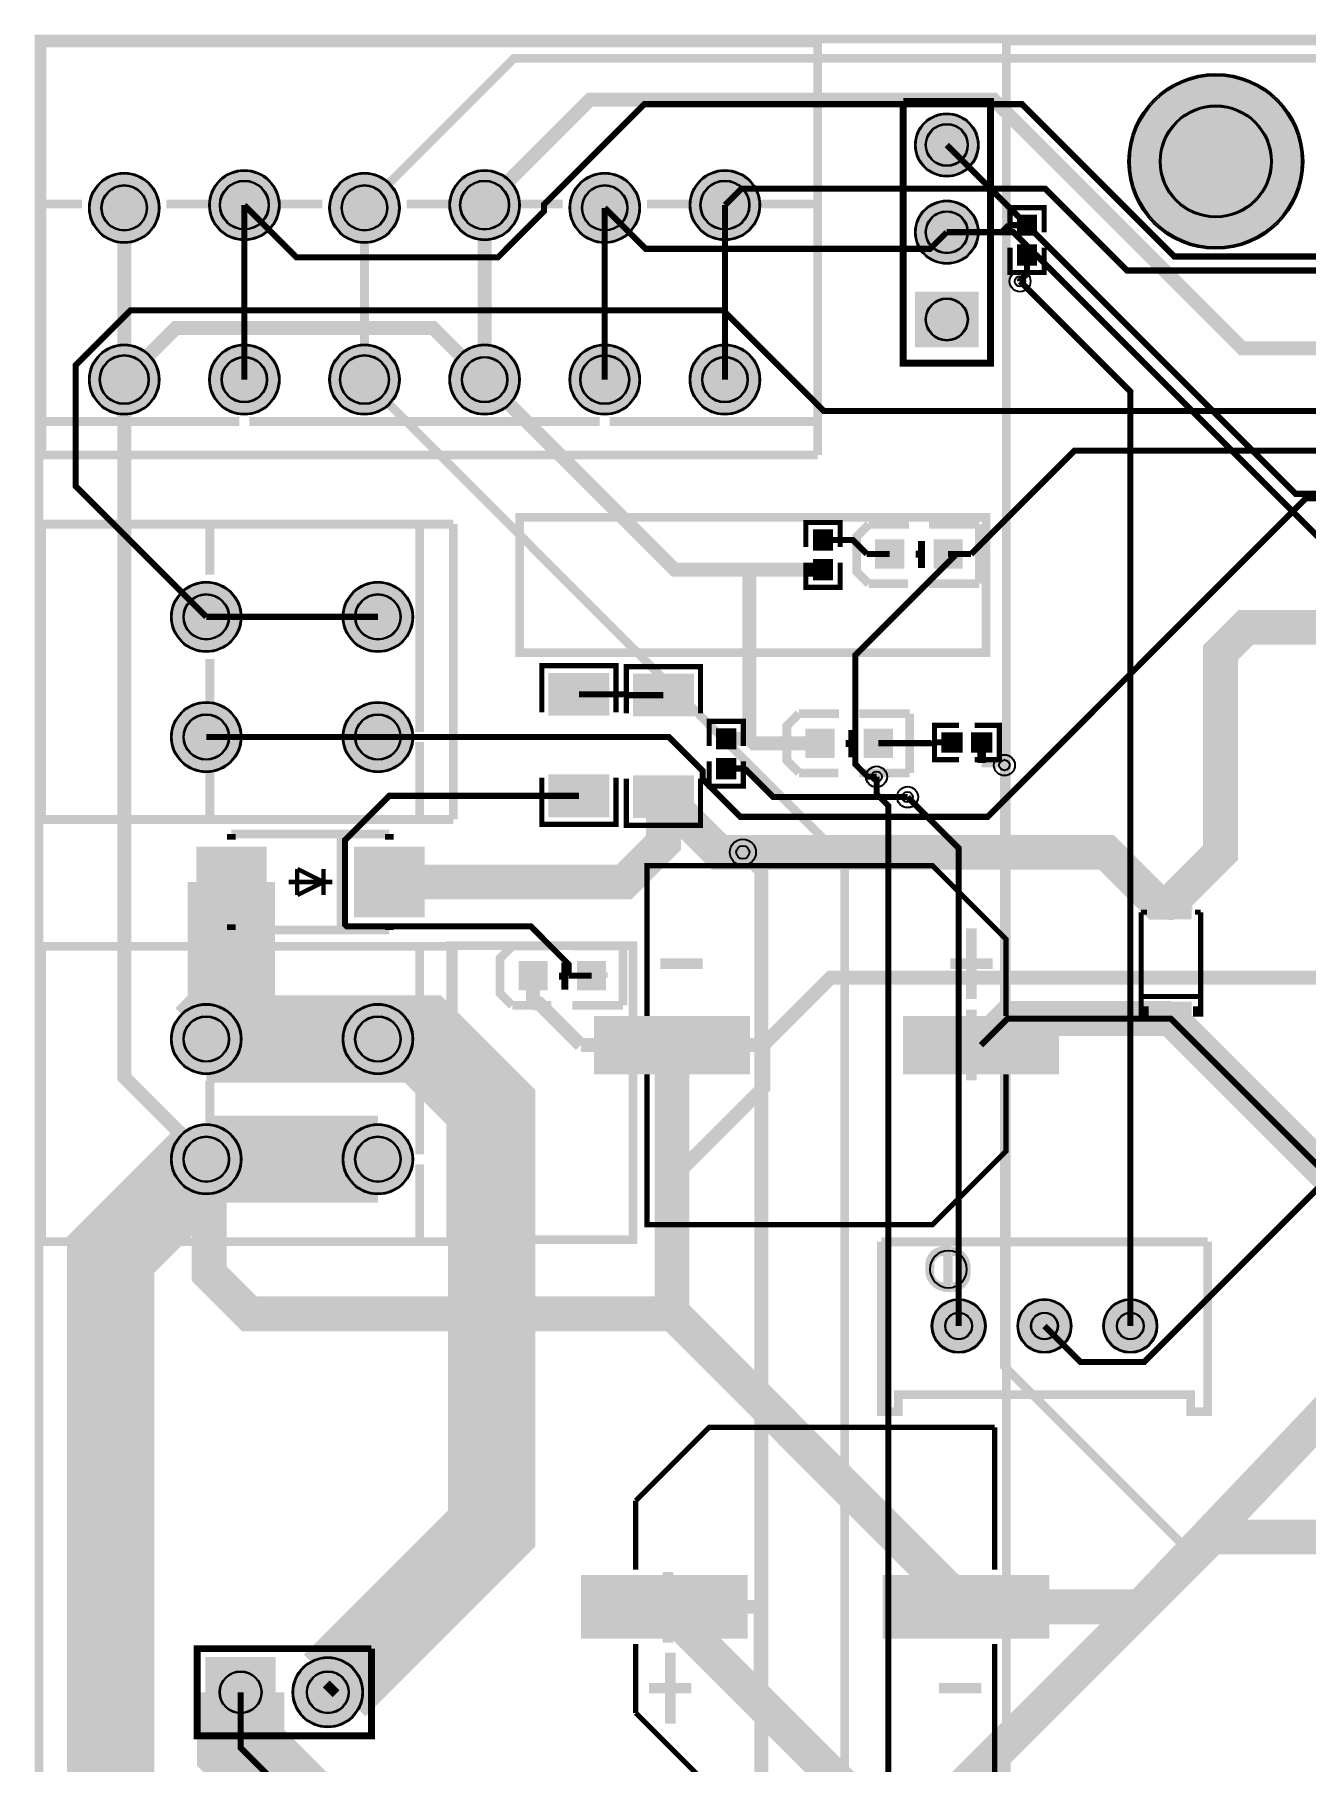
# Model space of a CAD drawing. Header units: millimetres. Extents: x 0 to 210, y -1 to 136.
# Drawn here: x -0.2 to 36.8, y 85.5 to 135.8 of the extents above; entities that cross this region are included whole.
import ezdxf

# ---------------------------------------------------------------- set-up
doc = ezdxf.new("R2010")
doc.units = ezdxf.units.MM
for name, color, linetype, true_color in [('BoardOutLine', 7, 'Continuous', 0xff00ff), ('BottomLayer', 7, 'Continuous', 0x0000ff), ('BottomSolderMaskLayer', 7, 'Continuous', 0xaa00ff), ('Document', 7, 'Continuous', 0xffffff), ('Hole', 7, 'Continuous', 0x222222), ('Multi-Layer', 7, 'Continuous', 0xc0c0c0), ('TopLayer', 7, 'Continuous', 0xff0000), ('TopPasteMaskLayer', 7, 'Continuous', 0x808080), ('TopSilkLayer', 7, 'Continuous', 0xffcc00), ('TopSolderMaskLayer', 7, 'Continuous', 0x800080)]:
    doc.layers.add(name, color=color, linetype=linetype, true_color=true_color)

msp = doc.modelspace()

# ---------------------------------------------------------------- hatches: boundary and pattern name
at = {"layer": 'BottomSolderMaskLayer'}
for points in [[(31.651, 132.058, 1), (36.753, 132.058, 1)], [(25.439, 132.536, 1), (27.29, 132.536, 1)], [(4.875, 130.784, 1), (6.926, 130.784, 1)], [(11.875, 130.784, 1), (13.926, 130.784, 1)], [(18.875, 130.784, 1), (20.926, 130.784, 1)], [(1.375, 130.704, 1), (3.426, 130.704, 1)], [(8.375, 130.704, 1), (10.426, 130.704, 1)], [(15.375, 130.704, 1), (17.426, 130.704, 1)], [(25.439, 129.996, 1), (27.29, 129.996, 1)], [(25.436, 126.647), (25.436, 128.266), (27.294, 128.266), (27.294, 126.647)], [(1.375, 125.704, 1), (3.426, 125.704, 1)], [(4.875, 125.704, 1), (6.925, 125.704, 1)], [(8.375, 125.704, 1), (10.426, 125.704, 1)], [(11.875, 125.704, 1), (13.925, 125.704, 1)], [(15.375, 125.704, 1), (17.426, 125.704, 1)], [(18.875, 125.704, 1), (20.926, 125.704, 1)], [(3.764, 118.794, 1), (5.815, 118.794, 1)], [(8.764, 118.794, 1), (10.815, 118.794, 1)], [(3.764, 115.294, 1), (5.815, 115.294, 1)], [(8.764, 115.294, 1), (10.815, 115.294, 1)], [(3.764, 106.501, 1), (5.815, 106.501, 1)], [(8.764, 106.501, 1), (10.815, 106.501, 1)], [(3.764, 103, 1), (5.815, 103, 1)], [(8.764, 103, 1), (10.815, 103, 1)], [(25.922, 98.145, 1), (27.497, 98.145, 1)], [(28.423, 98.145, 1), (29.997, 98.145, 1)], [(30.922, 98.145, 1), (32.497, 98.145, 1)], [(4.765, 88.502), (6.816, 88.502), (6.816, 86.451), (4.765, 86.451)], [(7.305, 87.477, 1), (9.356, 87.477, 1)]]:
    msp.add_hatch(color=256, dxfattribs=at).paths.add_polyline_path(points)
at = {"layer": 'Document'}
for points in [[(26.212, 120.725), (26.873, 120.725), (26.873, 120.573), (26.212, 120.573)], [(26.488, 120.349), (26.488, 121.009), (26.64, 121.009), (26.64, 120.349)], [(24.359, 120.673), (25.019, 120.673), (25.019, 120.521), (24.359, 120.521)], [(22.327, 115.164), (22.987, 115.164), (22.987, 115.012), (22.327, 115.012)], [(24.18, 115.216), (24.841, 115.216), (24.841, 115.064), (24.18, 115.064)], [(24.456, 114.839), (24.456, 115.5), (24.608, 115.5), (24.608, 114.839)], [(5.543, 110.627), (5.543, 111.498), (5.541, 111.501), (5.434, 111.501), (5.429, 111.496), (5.429, 110.627), (5.434, 110.622), (5.551, 110.622)], [(10.804, 111.23), (10.807, 111.213), (10.807, 110.997), (9.443, 111), (9.434, 111.021), (9.434, 111.237)], [(4.829, 111.046), (6.207, 111.046), (6.207, 110.938), (6.104, 110.931), (4.837, 110.933), (4.833, 110.929), (4.833, 111.041), (4.831, 111.044)], [(32.795, 110.723), (32.984, 110.723), (32.984, 109.964), (32.795, 109.964)], [(32.258, 110.438), (33.522, 110.438), (33.522, 110.249), (32.258, 110.249)], [(16.099, 108.068), (16.099, 108.728), (16.251, 108.728), (16.251, 108.068)], [(13.97, 108.393), (14.63, 108.393), (14.63, 108.24), (13.97, 108.24)], [(15.824, 108.444), (16.484, 108.444), (16.484, 108.292), (15.824, 108.292)], [(27.237, 105.294), (27.237, 107.354), (26.928, 107.354), (26.928, 105.294)], [(32.798, 106.757), (32.987, 106.757), (32.987, 107.516), (32.798, 107.516)], [(18.019, 106.169), (18.019, 106.478), (19.255, 106.478), (19.255, 106.169)], [(27.701, 106.169), (27.701, 106.478), (26.465, 106.478), (26.465, 106.169)], [(26, 99.695), (26.001, 99.67), (26.004, 99.646), (26.009, 99.622), (26.017, 99.599), (26.026, 99.577), (26.037, 99.555), (26.05, 99.534), (26.065, 99.515), (26.082, 99.497), (26.1, 99.48), (26.119, 99.466), (26.14, 99.452), (26.161, 99.441), (26.184, 99.432), (26.207, 99.424), (26.231, 99.419), (26.255, 99.416), (26.28, 99.415), (26.28, 99.155), (26.244, 99.16), (26.208, 99.166), (26.174, 99.175), (26.139, 99.186), (26.106, 99.199), (26.073, 99.214), (26.041, 99.231), (26.01, 99.25), (25.981, 99.271), (25.952, 99.293), (25.926, 99.317), (25.9, 99.343), (25.877, 99.37), (25.854, 99.399), (25.834, 99.428), (25.816, 99.459), (25.799, 99.491), (25.784, 99.524), (25.772, 99.558), (25.761, 99.593), (25.752, 99.628), (25.746, 99.663), (25.742, 99.699), (25.74, 99.735), (25.74, 99.925), (25.741, 99.959), (25.744, 99.993), (25.749, 100.026), (25.757, 100.059), (25.766, 100.092), (25.778, 100.124), (25.791, 100.155), (25.806, 100.185), (25.824, 100.214), (25.843, 100.242), (25.864, 100.269), (25.886, 100.295), (25.91, 100.319), (25.935, 100.341), (25.962, 100.362), (25.99, 100.381), (26.02, 100.398), (26.05, 100.413), (26.081, 100.427), (26.113, 100.438), (26.145, 100.448), (26.178, 100.455), (26.212, 100.461), (26.246, 100.464), (26.28, 100.465), (26.28, 100.465), (26.275, 100.464), (26.271, 100.46), (26.27, 100.455), (26.27, 100.185), (26.246, 100.184), (26.223, 100.181), (26.2, 100.176), (26.177, 100.169), (26.156, 100.16), (26.135, 100.149), (26.115, 100.136), (26.096, 100.122), (26.079, 100.106), (26.063, 100.088), (26.048, 100.07), (26.036, 100.05), (26.025, 100.029), (26.016, 100.007), (26.009, 99.985), (26.004, 99.962), (26.001, 99.938), (26, 99.915), (26, 99.695)], [(26.51, 99.125), (26.51, 100.435), (26.51, 100.465), (26.28, 100.465), (26.272, 100.463), (26.266, 100.459), (26.261, 100.453), (26.26, 100.445), (26.26, 99.145), (26.258, 99.14), (26.255, 99.136), (26.25, 99.135)], [(26.8, 99.905), (26.799, 99.929), (26.795, 99.954), (26.79, 99.977), (26.783, 100.001), (26.773, 100.023), (26.762, 100.045), (26.749, 100.065), (26.734, 100.085), (26.718, 100.103), (26.7, 100.119), (26.68, 100.134), (26.66, 100.147), (26.638, 100.159), (26.615, 100.168), (26.592, 100.175), (26.568, 100.181), (26.544, 100.184), (26.52, 100.185), (26.52, 100.445), (26.555, 100.44), (26.591, 100.433), (26.626, 100.424), (26.66, 100.413), (26.694, 100.4), (26.726, 100.385), (26.758, 100.368), (26.789, 100.35), (26.819, 100.329), (26.847, 100.306), (26.874, 100.282), (26.899, 100.257), (26.923, 100.23), (26.945, 100.201), (26.965, 100.171), (26.984, 100.14), (27, 100.108), (27.015, 100.075), (27.028, 100.042), (27.038, 100.007), (27.047, 99.972), (27.053, 99.937), (27.058, 99.901), (27.06, 99.865), (27.06, 99.675), (27.059, 99.641), (27.055, 99.607), (27.05, 99.574), (27.043, 99.541), (27.033, 99.508), (27.022, 99.476), (27.008, 99.445), (26.993, 99.415), (26.976, 99.386), (26.957, 99.358), (26.936, 99.331), (26.913, 99.305), (26.889, 99.281), (26.864, 99.259), (26.837, 99.238), (26.809, 99.219), (26.78, 99.202), (26.75, 99.186), (26.718, 99.173), (26.687, 99.161), (26.654, 99.152), (26.621, 99.144), (26.587, 99.139), (26.554, 99.136), (26.52, 99.135), (26.52, 99.135), (26.525, 99.136), (26.528, 99.14), (26.53, 99.145), (26.53, 99.415), (26.553, 99.416), (26.577, 99.419), (26.6, 99.424), (26.622, 99.431), (26.644, 99.44), (26.665, 99.451), (26.685, 99.464), (26.703, 99.478), (26.721, 99.494), (26.736, 99.511), (26.751, 99.53), (26.763, 99.55), (26.774, 99.571), (26.783, 99.593), (26.79, 99.615), (26.796, 99.638), (26.799, 99.661), (26.8, 99.685), (26.8, 99.905)], [(18.084, 90.982), (18.084, 88.922), (18.393, 88.922), (18.393, 90.982)], [(17.576, 90.093), (17.576, 89.784), (18.812, 89.784), (18.812, 90.093)], [(27.37, 90.12), (27.37, 89.811), (26.134, 89.811), (26.134, 90.12)]]:
    msp.add_hatch(color=256, dxfattribs=at).paths.add_polyline_path(points)
at = {"layer": 'Multi-Layer'}
for points in [[(25.465, 132.536, 1), (27.265, 132.536, 1)], [(4.9, 130.784, 1), (6.9, 130.784, 1)], [(11.9, 130.784, 1), (13.9, 130.784, 1)], [(18.9, 130.784, 1), (20.9, 130.784, 1)], [(1.4, 130.704, 1), (3.4, 130.704, 1)], [(8.4, 130.704, 1), (10.4, 130.704, 1)], [(15.4, 130.704, 1), (17.4, 130.704, 1)], [(25.465, 129.996, 1), (27.265, 129.996, 1)], [(25.465, 126.669), (25.465, 128.244), (27.265, 128.244), (27.265, 126.669)], [(1.4, 125.704, 1), (3.4, 125.704, 1)], [(4.9, 125.704, 1), (6.9, 125.704, 1)], [(8.4, 125.704, 1), (10.4, 125.704, 1)], [(11.9, 125.704, 1), (13.9, 125.704, 1)], [(15.4, 125.704, 1), (17.4, 125.704, 1)], [(18.9, 125.704, 1), (20.9, 125.704, 1)], [(3.79, 118.794, 1), (5.79, 118.794, 1)], [(8.79, 118.794, 1), (10.79, 118.794, 1)], [(3.79, 115.294, 1), (5.79, 115.294, 1)], [(8.79, 115.294, 1), (10.79, 115.294, 1)], [(3.79, 106.501, 1), (5.79, 106.501, 1)], [(8.79, 106.501, 1), (10.79, 106.501, 1)], [(3.79, 103, 1), (5.79, 103, 1)], [(8.79, 103, 1), (10.79, 103, 1)], [(25.948, 98.145, 1), (27.472, 98.145, 1)], [(28.448, 98.145, 1), (29.972, 98.145, 1)], [(30.948, 98.145, 1), (32.472, 98.145, 1)], [(4.791, 88.477), (6.791, 88.477), (6.791, 86.477), (4.791, 86.477)], [(7.331, 87.477, 1), (9.331, 87.477, 1)]]:
    msp.add_hatch(color=256, dxfattribs=at).paths.add_polyline_path(points)
at = {"layer": 'TopLayer'}
for points in [[(28.972, 129.918), (28.432, 129.918), (28.432, 130.483), (28.972, 130.483)], [(28.972, 129.618), (28.432, 129.618), (28.432, 129.052), (28.972, 129.052)], [(23.028, 120.748), (22.488, 120.748), (22.488, 121.314), (23.028, 121.314)], [(24.301, 120.224), (24.301, 121.024), (25.101, 121.024), (25.101, 120.224)], [(26.003, 120.224), (26.003, 121.024), (26.803, 121.024), (26.803, 120.224)], [(23.028, 120.448), (22.488, 120.448), (22.488, 119.883), (23.028, 119.883)], [(16.497, 115.936), (14.796, 115.936), (14.796, 117.144), (16.497, 117.144)], [(17.259, 115.911), (18.96, 115.911), (18.96, 117.118), (17.259, 117.118)], [(20.209, 114.96), (19.669, 114.96), (19.669, 115.525), (20.209, 115.525)], [(22.269, 114.715), (22.269, 115.515), (23.069, 115.515), (23.069, 114.715)], [(23.971, 114.715), (23.971, 115.515), (24.771, 115.515), (24.771, 114.715)], [(26.799, 115.407), (26.799, 114.867), (26.233, 114.867), (26.233, 115.407)], [(27.099, 115.407), (27.099, 114.867), (27.665, 114.867), (27.665, 115.407)], [(16.497, 114.186), (14.796, 114.186), (14.796, 112.979), (16.497, 112.979)], [(17.259, 114.161), (18.96, 114.161), (18.96, 112.953), (17.259, 112.953)], [(20.209, 114.66), (19.669, 114.66), (19.669, 114.094), (20.209, 114.094)], [(4.524, 112.073), (6.524, 112.073), (6.524, 110.073), (4.524, 110.073)], [(9.124, 112.073), (11.124, 112.073), (11.124, 110.073), (9.124, 110.073)], [(32.318, 110.005), (32.318, 110.955), (33.468, 110.955), (33.468, 110.005)], [(13.913, 107.943), (13.913, 108.743), (14.713, 108.743), (14.713, 107.943)], [(15.614, 107.943), (15.614, 108.743), (16.414, 108.743), (16.414, 107.943)], [(20.61, 105.499), (16.11, 105.499), (16.11, 107.149), (20.61, 107.149)], [(29.61, 105.499), (25.11, 105.499), (25.11, 107.149), (29.61, 107.149)], [(32.318, 106.62), (32.318, 107.57), (33.468, 107.57), (33.468, 106.62)], [(15.734, 90.866), (20.534, 90.866), (20.534, 89.066), (15.734, 89.066)], [(24.525, 90.866), (29.325, 90.866), (29.325, 89.066), (24.525, 89.066)]]:
    msp.add_hatch(color=256, dxfattribs=at).paths.add_polyline_path(points)
at = {"layer": 'TopPasteMaskLayer'}
for points in [[(28.932, 129.903), (28.472, 129.903), (28.432, 129.943), (28.432, 130.443), (28.472, 130.483), (28.932, 130.483), (28.972, 130.443), (28.972, 129.943)], [(28.932, 129.633), (28.472, 129.633), (28.432, 129.593), (28.432, 129.092), (28.472, 129.052), (28.932, 129.052), (28.972, 129.092), (28.972, 129.593)], [(22.988, 120.733), (22.528, 120.733), (22.488, 120.773), (22.488, 121.274), (22.528, 121.314), (22.988, 121.314), (23.028, 121.274), (23.028, 120.773)], [(24.301, 120.224), (24.301, 121.024), (25.101, 121.024), (25.101, 120.224)], [(26.003, 120.224), (26.003, 121.024), (26.803, 121.024), (26.803, 120.224)], [(22.988, 120.463), (22.528, 120.463), (22.488, 120.423), (22.488, 119.923), (22.528, 119.883), (22.988, 119.883), (23.028, 119.923), (23.028, 120.423)], [(16.397, 115.936), (16.035, 115.936), (15.935, 116.036), (15.935, 116.247), (15.835, 116.347), (15.457, 116.347), (15.357, 116.247), (15.357, 116.036), (15.257, 115.936), (14.896, 115.936), (14.796, 116.036), (14.796, 117.044), (14.896, 117.144), (16.397, 117.144), (16.497, 117.044), (16.497, 116.036)], [(17.359, 115.911), (17.721, 115.911), (17.821, 116.011), (17.821, 116.221), (17.921, 116.321), (18.299, 116.321), (18.399, 116.221), (18.399, 116.011), (18.499, 115.911), (18.86, 115.911), (18.96, 116.011), (18.96, 117.018), (18.86, 117.118), (17.359, 117.118), (17.259, 117.018), (17.259, 116.011)], [(20.169, 114.945), (19.709, 114.945), (19.669, 114.985), (19.669, 115.485), (19.709, 115.525), (20.169, 115.525), (20.209, 115.485), (20.209, 114.985)], [(22.269, 114.715), (22.269, 115.515), (23.069, 115.515), (23.069, 114.715)], [(23.971, 114.715), (23.971, 115.515), (24.771, 115.515), (24.771, 114.715)], [(26.814, 115.367), (26.814, 114.907), (26.774, 114.867), (26.273, 114.867), (26.233, 114.907), (26.233, 115.367), (26.273, 115.407), (26.774, 115.407)], [(27.084, 115.367), (27.084, 114.907), (27.124, 114.867), (27.625, 114.867), (27.665, 114.907), (27.665, 115.367), (27.625, 115.407), (27.124, 115.407)], [(20.169, 114.675), (19.709, 114.675), (19.669, 114.635), (19.669, 114.134), (19.709, 114.094), (20.169, 114.094), (20.209, 114.134), (20.209, 114.635)], [(16.397, 114.186), (16.035, 114.186), (15.935, 114.086), (15.935, 113.876), (15.835, 113.776), (15.457, 113.776), (15.357, 113.876), (15.357, 114.086), (15.257, 114.186), (14.896, 114.186), (14.796, 114.086), (14.796, 113.079), (14.896, 112.979), (16.397, 112.979), (16.497, 113.079), (16.497, 114.086)], [(17.359, 114.161), (17.721, 114.161), (17.821, 114.061), (17.821, 113.85), (17.921, 113.75), (18.299, 113.75), (18.399, 113.85), (18.399, 114.061), (18.499, 114.161), (18.86, 114.161), (18.96, 114.061), (18.96, 113.053), (18.86, 112.953), (17.359, 112.953), (17.259, 113.053), (17.259, 114.061)], [(4.524, 112.073), (6.524, 112.073), (6.524, 110.073), (4.524, 110.073)], [(9.124, 112.073), (11.124, 112.073), (11.124, 110.073), (9.124, 110.073)], [(32.318, 110.005), (32.318, 110.955), (33.468, 110.955), (33.468, 110.005)], [(13.913, 107.943), (13.913, 108.743), (14.713, 108.743), (14.713, 107.943)], [(15.614, 107.943), (15.614, 108.743), (16.414, 108.743), (16.414, 107.943)], [(20.61, 105.499), (16.11, 105.499), (16.11, 107.149), (20.61, 107.149)], [(29.61, 105.499), (25.11, 105.499), (25.11, 107.149), (29.61, 107.149)], [(32.318, 106.62), (32.318, 107.57), (33.468, 107.57), (33.468, 106.62)], [(15.734, 90.866), (20.534, 90.866), (20.534, 89.066), (15.734, 89.066)], [(24.525, 90.866), (29.325, 90.866), (29.325, 89.066), (24.525, 89.066)]]:
    msp.add_hatch(color=256, dxfattribs=at).paths.add_polyline_path(points)
at = {"layer": 'TopSilkLayer'}
for points in [[(27.237, 107.663), (27.237, 109.723), (26.928, 109.723), (26.928, 107.663)], [(18.019, 108.538), (18.019, 108.847), (19.255, 108.847), (19.255, 108.538)], [(27.701, 108.538), (27.701, 108.847), (26.465, 108.847), (26.465, 108.538)], [(31.95, 107.457), (32.245, 107.457), (32.245, 107.153), (31.95, 107.153)], [(33.835, 107.457), (33.54, 107.457), (33.54, 107.153), (33.835, 107.153)], [(18.152, 88.627), (18.152, 86.567), (18.461, 86.567), (18.461, 88.627)], [(17.688, 87.751), (17.688, 87.442), (18.924, 87.442), (18.924, 87.751)], [(27.37, 87.751), (27.37, 87.442), (26.134, 87.442), (26.134, 87.751)]]:
    msp.add_hatch(color=256, dxfattribs=at).paths.add_polyline_path(points)
at = {"layer": 'TopSolderMaskLayer'}
for points in [[(31.651, 132.058, 1), (36.753, 132.058, 1)], [(25.439, 132.536, 1), (27.29, 132.536, 1)], [(4.875, 130.784, 1), (6.926, 130.784, 1)], [(11.875, 130.784, 1), (13.926, 130.784, 1)], [(18.875, 130.784, 1), (20.926, 130.784, 1)], [(1.375, 130.704, 1), (3.426, 130.704, 1)], [(8.375, 130.704, 1), (10.426, 130.704, 1)], [(15.375, 130.704, 1), (17.426, 130.704, 1)], [(25.439, 129.996, 1), (27.29, 129.996, 1)], [(28.996, 129.891), (28.407, 129.891), (28.407, 130.51), (28.996, 130.51)], [(28.996, 129.644), (28.407, 129.644), (28.407, 129.026), (28.996, 129.026)], [(25.436, 126.647), (25.436, 128.266), (27.294, 128.266), (27.294, 126.647)], [(1.375, 125.704, 1), (3.426, 125.704, 1)], [(4.875, 125.704, 1), (6.925, 125.704, 1)], [(8.375, 125.704, 1), (10.426, 125.704, 1)], [(11.875, 125.704, 1), (13.925, 125.704, 1)], [(15.375, 125.704, 1), (17.426, 125.704, 1)], [(18.875, 125.704, 1), (20.926, 125.704, 1)], [(23.052, 120.722), (22.464, 120.722), (22.464, 121.341), (23.052, 121.341)], [(24.276, 120.198), (24.276, 121.049), (25.127, 121.049), (25.127, 120.198)], [(25.978, 120.198), (25.978, 121.049), (26.828, 121.049), (26.828, 120.198)], [(23.052, 120.475), (22.464, 120.475), (22.464, 119.856), (23.052, 119.856)], [(3.764, 118.794, 1), (5.815, 118.794, 1)], [(8.764, 118.794, 1), (10.815, 118.794, 1)], [(16.532, 115.918), (14.76, 115.918), (14.76, 117.162), (16.532, 117.162)], [(17.224, 115.893), (18.996, 115.893), (18.996, 117.136), (17.224, 117.136)], [(3.764, 115.294, 1), (5.815, 115.294, 1)], [(8.764, 115.294, 1), (10.815, 115.294, 1)], [(20.233, 114.933), (19.644, 114.933), (19.644, 115.552), (20.233, 115.552)], [(22.244, 114.689), (22.244, 115.54), (23.095, 115.54), (23.095, 114.689)], [(23.946, 114.689), (23.946, 115.54), (24.796, 115.54), (24.796, 114.689)], [(26.824, 115.433), (26.824, 114.842), (26.208, 114.842), (26.208, 115.433)], [(27.074, 115.433), (27.074, 114.842), (27.69, 114.842), (27.69, 115.433)], [(20.233, 114.686), (19.644, 114.686), (19.644, 114.067), (20.233, 114.067)], [(16.532, 114.204), (14.76, 114.204), (14.76, 112.961), (16.532, 112.961)], [(17.224, 114.179), (18.996, 114.179), (18.996, 112.935), (17.224, 112.935)], [(4.499, 112.099), (6.549, 112.099), (6.549, 110.048), (4.499, 110.048)], [(9.099, 112.099), (11.149, 112.099), (11.149, 110.048), (9.099, 110.048)], [(32.287, 109.984), (32.287, 110.976), (33.498, 110.976), (33.498, 109.984)], [(13.887, 107.917), (13.887, 108.768), (14.738, 108.768), (14.738, 107.917)], [(15.589, 107.917), (15.589, 108.768), (16.44, 108.768), (16.44, 107.917)], [(3.764, 106.501, 1), (5.815, 106.501, 1)], [(8.764, 106.501, 1), (10.815, 106.501, 1)], [(20.635, 105.473), (16.084, 105.473), (16.084, 107.174), (20.635, 107.174)], [(29.635, 105.473), (25.084, 105.473), (25.084, 107.174), (29.635, 107.174)], [(32.287, 106.599), (32.287, 107.591), (33.498, 107.591), (33.498, 106.599)], [(3.764, 103, 1), (5.815, 103, 1)], [(8.764, 103, 1), (10.815, 103, 1)], [(25.922, 98.145, 1), (27.497, 98.145, 1)], [(28.423, 98.145, 1), (29.997, 98.145, 1)], [(30.922, 98.145, 1), (32.497, 98.145, 1)], [(15.709, 90.891), (20.56, 90.891), (20.56, 89.041), (15.709, 89.041)], [(24.499, 90.891), (29.35, 90.891), (29.35, 89.041), (24.499, 89.041)], [(4.765, 88.502), (6.816, 88.502), (6.816, 86.451), (4.765, 86.451)], [(7.305, 87.477, 1), (9.356, 87.477, 1)]]:
    msp.add_hatch(color=256, dxfattribs=at).paths.add_polyline_path(points)

# ---------------------------------------------------------------- linework, layer by layer
at = {"layer": 'BoardOutLine', "const_width": 0.254}
msp.add_lwpolyline([(-0.086, 135.625), (209.914, 135.625), (209.914, -0.375), (-0.086, -0.375), (-0.086, 135.625)], close=True, dxfattribs=at)
at = {"layer": 'BottomLayer'}
for points, const_width in [([(12.9, 130.784), (15.971, 133.855), (27.732, 133.855), (34.971, 126.616), (44.061, 126.616)], 0.406), ([(37.756, 122.377), (36.525, 122.377), (26.365, 132.537)], 0.178), ([(2.4, 125.704), (2.4, 130.704)], 0.406), ([(5.9, 125.704), (5.9, 125.704), (5.9, 130.784)], 0.178), ([(9.4, 130.704), (9.4, 125.704)], 0.254), ([(12.9, 125.704), (12.9, 125.704), (12.9, 130.784)], 0.406), ([(16.4, 130.704), (16.4, 125.704)], 0.178), ([(19.9, 125.704), (19.9, 130.784)], 0.178), ([(26.365, 129.997), (28.306, 129.997), (37.179, 121.124)], 0.178), ([(31.71, 98.145), (31.71, 125.355), (28.499, 128.565)], 0.178), ([(4.79, 103.001), (2.4, 105.39), (2.4, 125.704)], 0.406), ([(9.4, 125.704), (23.393, 111.711), (23.393, 79.704)], 0.254), ([(29.21, 98.145), (30.262, 97.093), (32.115, 97.093), (37.756, 102.734), (37.756, 122.377)], 0.178), ([(24.318, 114.14), (24.318, 113.639), (24.663, 113.294), (24.663, 78.201), (25.963, 76.902), (25.963, 72.346)], 0.178), ([(33.55, 91.462), (28.044, 96.968), (28.044, 114.475)], 0.254), ([(26.71, 98.145), (26.71, 112.059), (25.223, 113.546)], 0.178), ([(20.853, 81.011), (20.964, 81.122), (20.964, 111.397), (20.423, 111.938)], 0.406), ([(9.79, 106.501), (11.101, 106.501), (13.106, 104.496), (13.107, 92.253), (8.529, 87.675)], 2.54), ([(9.79, 106.501), (11.101, 106.501), (13.107, 104.496), (13.107, 92.253), (8.529, 87.675)], 0.406), ([(9.79, 106.501), (9.79, 106.501)], 0.406), ([(4.79, 102.999), (2.006, 100.215), (2.006, 80.611), (3.495, 79.123), (4.79, 79.123)], 2.54), ([(4.79, 103.001), (9.79, 103.001)], 2.54), ([(4.788, 79.123), (3.495, 79.123), (2.006, 80.611), (2.006, 100.215), (4.79, 102.999)], 0.406), ([(4.79, 103.001), (4.79, 103.001)], 0.406), ([(4.79, 103.001), (9.79, 103.001)], 0.406), ([(4.79, 102.999), (4.79, 103.001)], 0.406), ([(4.79, 102.999), (4.79, 102.999)], 0.406), ([(9.79, 103.001), (9.79, 103.001)], 0.406), ([(61.697, 97.104), (56.591, 91.999), (34.087, 91.999), (25.933, 83.845), (25.933, 79.705)], 1.016), ([(44.383, 91.999), (34.087, 91.999), (33.55, 91.462)], 0.254), ([(33.55, 91.462), (25.933, 83.845), (25.933, 79.705)], 0.254), ([(5.791, 87.477), (5.791, 85.861), (9.028, 82.624), (9.79, 82.624)], 2.54), ([(5.791, 87.477), (5.791, 85.861), (9.028, 82.625)], 0.178), ([(8.529, 87.675), (8.331, 87.477), (8.331, 87.477)], 0.406)]:
    msp.add_lwpolyline(points, dxfattribs=dict(at, const_width=const_width))
at = {"layer": 'BottomSolderMaskLayer'}
for centre, radius in [((34.202, 132.058), 2.551), ((26.365, 132.536), 0.925), ((34.201, 132.058), 1.633), ((26.365, 132.536), 0.617), ((5.9, 130.784), 1.025), ((12.9, 130.784), 1.025), ((19.9, 130.784), 1.025), ((2.4, 130.704), 1.025), ((2.4, 130.704), 0.667), ((5.9, 130.784), 0.718), ((9.4, 130.704), 1.025), ((9.4, 130.704), 0.667), ((12.9, 130.784), 0.718), ((16.4, 130.704), 1.025), ((16.4, 130.704), 0.667), ((19.9, 130.784), 0.718), ((26.365, 129.996), 0.925), ((26.365, 129.996), 0.617), ((26.365, 127.456), 0.619), ((2.4, 125.704), 1.025), ((2.4, 125.704), 0.718), ((5.9, 125.704), 1.025), ((5.9, 125.704), 0.667), ((9.4, 125.704), 1.025), ((9.4, 125.704), 0.718), ((12.9, 125.704), 1.025), ((12.9, 125.704), 0.667), ((16.4, 125.704), 1.025), ((16.4, 125.704), 0.718), ((19.9, 125.704), 1.025), ((19.9, 125.704), 0.667), ((4.79, 118.794), 1.025), ((9.79, 118.794), 1.025), ((4.79, 118.794), 0.667), ((9.79, 118.794), 0.667), ((4.79, 115.294), 1.025), ((9.79, 115.294), 1.025), ((4.79, 115.294), 0.667), ((9.79, 115.294), 0.667), ((4.79, 106.501), 1.025), ((4.79, 106.501), 0.667), ((9.79, 106.501), 1.025), ((9.79, 106.501), 0.667), ((4.79, 103), 1.025), ((4.79, 103.001), 0.667), ((9.79, 103), 1.025), ((9.79, 103.001), 0.667), ((26.71, 98.145), 0.787), ((29.21, 98.145), 0.787), ((31.71, 98.145), 0.787), ((26.71, 98.145), 0.394), ((29.21, 98.145), 0.394), ((31.71, 98.145), 0.394), ((5.791, 87.477), 0.615), ((8.331, 87.477), 1.025), ((8.331, 87.477), 0.615)]:
    msp.add_circle(centre, radius, dxfattribs=at)
at = {"layer": 'Hole'}
for centre, radius in [((28.499, 128.565), 0.152), ((24.318, 114.14), 0.152), ((28.044, 114.475), 0.152), ((25.223, 113.546), 0.152), ((20.423, 111.938), 0.191)]:
    msp.add_circle(centre, radius, dxfattribs=at)
at = {"layer": 'Multi-Layer'}
for centre, radius in [((34.202, 132.058), 2.5), ((26.365, 132.536), 0.9), ((34.201, 132.058), 1.6), ((26.365, 132.536), 0.6), ((5.9, 130.784), 1), ((12.9, 130.784), 1), ((19.9, 130.784), 1), ((2.4, 130.704), 1), ((2.4, 130.704), 0.65), ((5.9, 130.784), 0.7), ((9.4, 130.704), 1), ((9.4, 130.704), 0.65), ((12.9, 130.784), 0.7), ((16.4, 130.704), 1), ((16.4, 130.704), 0.65), ((19.9, 130.784), 0.7), ((26.365, 129.996), 0.9), ((26.365, 129.996), 0.6), ((28.499, 128.565), 0.305), ((26.365, 127.456), 0.6), ((2.4, 125.704), 1), ((2.4, 125.704), 0.7), ((5.9, 125.704), 1), ((5.9, 125.704), 0.65), ((9.4, 125.704), 1), ((9.4, 125.704), 0.7), ((12.9, 125.704), 1), ((12.9, 125.704), 0.65), ((16.4, 125.704), 1), ((16.4, 125.704), 0.7), ((19.9, 125.704), 1), ((19.9, 125.704), 0.65), ((4.79, 118.794), 1), ((9.79, 118.794), 1), ((4.79, 118.794), 0.65), ((9.79, 118.794), 0.65), ((4.79, 115.294), 1), ((9.79, 115.294), 1), ((4.79, 115.294), 0.65), ((9.79, 115.294), 0.65), ((28.044, 114.475), 0.305), ((24.318, 114.14), 0.305), ((25.223, 113.546), 0.305), ((20.423, 111.938), 0.381), ((4.79, 106.501), 1), ((4.79, 106.501), 0.65), ((9.79, 106.501), 1), ((9.79, 106.501), 0.65), ((4.79, 103), 1), ((4.79, 103.001), 0.65), ((9.79, 103), 1), ((9.79, 103.001), 0.65), ((26.71, 98.145), 0.762), ((29.21, 98.145), 0.762), ((31.71, 98.145), 0.762), ((26.71, 98.145), 0.381), ((29.21, 98.145), 0.381), ((31.71, 98.145), 0.381), ((5.791, 87.477), 0.6), ((8.331, 87.477), 1), ((8.331, 87.477), 0.6)]:
    msp.add_circle(centre, radius, dxfattribs=at)
at = {"layer": 'TopLayer'}
for points, const_width in [([(51.257, 133.81), (51.257, 134.174), (50.371, 135.061), (13.757, 135.061), (9.4, 130.704)], 0.254), ([(42.367, 133.81), (37.847, 129.29), (32.994, 129.29), (28.557, 133.726), (17.557, 133.726), (14.627, 130.797), (14.627, 130.602), (13.287, 129.262), (7.422, 129.262), (5.9, 130.784)], 0.178), ([(19.9, 130.784), (20.383, 131.267), (29.231, 131.267), (31.617, 128.881), (41.633, 128.881), (42.07, 129.318), (73.801, 129.318), (82.239, 120.881), (82.239, 117.511)], 0.178), ([(16.4, 130.704), (17.591, 129.513), (25.881, 129.513), (26.365, 129.997)], 0.178), ([(26.365, 129.997), (27.961, 129.997), (28.165, 130.201)], 0.178), ([(28.702, 130.201), (28.165, 130.201)], 0.178), ([(28.702, 129.335), (28.702, 128.785)], 0.178), ([(28.702, 128.785), (28.499, 128.583), (28.499, 128.565)], 0.178), ([(4.79, 118.794), (0.984, 122.6), (0.984, 126.121), (2.582, 127.719), (19.851, 127.719), (22.778, 124.792), (41.959, 124.792)], 0.178), ([(2.4, 125.704), (3.901, 127.204), (11.4, 127.204), (12.9, 125.704)], 0.406), ([(20.615, 120.166), (18.438, 120.166), (12.9, 125.704)], 0.406), ([(43.288, 123.634), (30.08, 123.634), (27.07, 120.624)], 0.178), ([(9.79, 115.294), (18.272, 115.294), (19.254, 114.312), (19.254, 114.069), (20.351, 112.972), (27.553, 112.972), (36.832, 122.252), (41.959, 122.252)], 0.178), ([(22.758, 121.031), (23.627, 121.031), (24.034, 120.624)], 0.178), ([(26.646, 120.624), (23.702, 117.68), (23.702, 114.498), (24.06, 114.14), (24.318, 114.14)], 0.178), ([(24.701, 120.624), (24.034, 120.624)], 0.178), ([(26.403, 120.624), (26.646, 120.624)], 0.178), ([(26.646, 120.624), (27.07, 120.624)], 0.178), ([(20.615, 120.166), (20.615, 115.243)], 0.406), ([(22.234, 120.166), (20.615, 120.166)], 0.406), ([(22.758, 120.166), (22.234, 120.166)], 0.406), ([(4.79, 118.794), (9.79, 118.794)], 0.178), ([(32.893, 110.481), (34.341, 111.929), (34.341, 117.755), (35.077, 118.491), (59.284, 118.491), (70.871, 106.904), (70.871, 105.871)], 1.016), ([(32.893, 110.481), (34.341, 111.929), (34.341, 117.755), (35.078, 118.491), (59.284, 118.491), (60.031, 117.744)], 0.406), ([(15.646, 116.54), (16.967, 116.54), (16.993, 116.515)], 0.178), ([(18.11, 116.515), (16.993, 116.515)], 0.178), ([(4.79, 115.294), (9.79, 115.294)], 0.178), ([(19.939, 115.243), (20.615, 115.243)], 0.406), ([(22.669, 115.115), (20.743, 115.115), (20.615, 115.243)], 0.406), ([(24.371, 115.115), (25.944, 115.115), (25.967, 115.138)], 0.178), ([(26.516, 115.138), (25.967, 115.138)], 0.178), ([(27.382, 115.138), (27.382, 114.537)], 0.254), ([(27.382, 114.537), (27.982, 114.537), (28.044, 114.475)], 0.254), ([(19.939, 114.377), (20.476, 114.377)], 0.178), ([(25.223, 113.546), (21.307, 113.546), (20.476, 114.377)], 0.178), ([(15.646, 113.583), (10.122, 113.583), (8.831, 112.292), (8.831, 109.833), (8.883, 109.781), (14.243, 109.781), (15.347, 108.677), (15.347, 108.343)], 0.178), ([(10.124, 111.073), (16.967, 111.073), (18.11, 112.216), (18.11, 113.558)], 1.016), ([(18.11, 113.558), (19.73, 111.938), (31.013, 111.938), (32.471, 110.481), (32.893, 110.481)], 1.016), ([(18.11, 113.557), (18.11, 113.558)], 0.406), ([(18.11, 113.558), (18.451, 113.218)], 0.406), ([(18.11, 112.887), (18.11, 113.557)], 0.406), ([(18.11, 112.887), (18.12, 112.887), (18.451, 113.218)], 0.406), ([(18.451, 113.218), (19.73, 111.938), (20.423, 111.938)], 0.406), ([(10.124, 111.074), (16.967, 111.074), (18.11, 112.217), (18.11, 112.887)], 0.406), ([(5.523, 111.074), (5.523, 107.234), (4.79, 106.501)], 2.54), ([(20.423, 111.938), (31.014, 111.938), (32.471, 110.481), (32.893, 110.481)], 0.406), ([(5.523, 111.075), (5.523, 109.155)], 0.406), ([(5.523, 109.155), (5.524, 109.156), (5.524, 111.074)], 0.406), ([(32.893, 110.48), (32.893, 110.48), (32.893, 110.481)], 0.406), ([(32.893, 110.481), (32.893, 110.481)], 0.406), ([(5.523, 109.155), (5.523, 107.234), (4.79, 106.501), (4.79, 106.501)], 0.406), ([(14.313, 108.343), (14.313, 107.536)], 0.406), ([(16.014, 108.343), (15.347, 108.343)], 0.178), ([(21.016, 106.324), (22.983, 108.291), (43.815, 108.291)], 0.406), ([(4.79, 106.501), (9.79, 106.501)], 2.54), ([(14.313, 107.536), (14.49, 107.536), (15.703, 106.324)], 0.406), ([(27.36, 106.325), (28.132, 107.096), (32.893, 107.096)], 1.016), ([(27.36, 106.324), (28.132, 107.096), (32.892, 107.096)], 0.178), ([(32.893, 107.096), (38.871, 101.118), (40.416, 101.118)], 1.016), ([(32.892, 107.096), (32.893, 107.096), (38.872, 101.118), (40.416, 101.118)], 0.178), ([(32.892, 107.096), (32.893, 107.095)], 0.178), ([(4.79, 106.501), (9.79, 106.501)], 0.406), ([(9.79, 106.501), (9.79, 106.501)], 0.406), ([(18.36, 106.325), (18.36, 98.532), (26.925, 89.967)], 1.016), ([(18.36, 106.324), (15.703, 106.324)], 0.406), ([(18.36, 102.428), (18.36, 106.324)], 0.406), ([(18.36, 106.324), (21.016, 106.324)], 0.406), ([(18.36, 102.428), (21.016, 105.084), (21.016, 106.324)], 0.406), ([(27.36, 106.324), (27.36, 106.324), (27.36, 106.324)], 0.178), ([(18.361, 98.531), (18.331, 98.5), (6.046, 98.5), (4.877, 99.67), (4.877, 102.913), (4.79, 103)], 1.016), ([(4.79, 103.001), (4.79, 103)], 0.406), ([(18.361, 98.531), (18.331, 98.5), (6.046, 98.5), (4.877, 99.67), (4.877, 102.913), (4.79, 103)], 0.406), ([(18.361, 98.531), (18.36, 98.532), (18.36, 102.428)], 0.406), ([(18.361, 98.531), (18.361, 98.531)], 0.406), ([(26.925, 89.967), (18.361, 98.531)], 0.406), ([(37.729, 95.987), (32.004, 89.967), (26.925, 89.967)], 1.016), ([(37.728, 95.986), (32.004, 89.967), (26.925, 89.967)], 0.406), ([(18.135, 89.967), (23.723, 84.379), (44.348, 84.379), (47.193, 87.224), (50.723, 87.224)], 1.016), ([(18.134, 89.966), (20.941, 89.966)], 0.406), ([(18.135, 89.967), (20.929, 87.173)], 0.406), ([(20.929, 87.173), (20.941, 87.185), (20.941, 89.966)], 0.406), ([(26.924, 89.966), (26.925, 89.967), (26.925, 89.967)], 0.406), ([(20.929, 87.173), (23.723, 84.379), (44.349, 84.379), (47.193, 87.224), (50.723, 87.224)], 0.406)]:
    msp.add_lwpolyline(points, dxfattribs=dict(at, const_width=const_width))
at = {"layer": 'TopSilkLayer'}
for points, const_width in [([(0, 123.504), (0, 135.504)], 0.254), ([(22.6, 135.504), (0, 135.504)], 0.254), ([(0, 123.504), (0, 135.504)], 0.254), ([(22.6, 135.504), (0, 135.504)], 0.254), ([(22.6, 123.504), (22.6, 135.504)], 0.254), ([(22.6, 123.504), (22.6, 135.504)], 0.254), ([(25.095, 128.091), (25.095, 126.186), (27.635, 126.186), (27.635, 133.806), (25.095, 133.806)], 0.203), ([(25.095, 133.806), (25.095, 128.091)], 0.203), ([(1.174, 130.816), (0, 130.816)], 0.254), ([(8.174, 130.816), (3.626, 130.816)], 0.254), ([(15.174, 130.816), (10.626, 130.816)], 0.254), ([(22.6, 130.816), (17.626, 130.816)], 0.254), ([(29.2, 129.994), (29.2, 130.712), (28.203, 130.712), (28.203, 129.994)], 0.152), ([(29.2, 129.542), (29.2, 128.824), (28.203, 128.824), (28.203, 129.542)], 0.152), ([(5.755, 124.483), (0, 124.483)], 0.254), ([(9.545, 124.483), (6.045, 124.483)], 0.254), ([(16.255, 124.483), (9.545, 124.483)], 0.254), ([(22.6, 124.483), (16.545, 124.483)], 0.254), ([(22.6, 123.504), (0, 123.504)], 0.254), ([(22.6, 123.504), (0, 123.504)], 0.254), ([(11.99, 121.494), (-0.01, 121.494)], 0.254), ([(-0.01, 121.494), (-0.01, 112.894)], 0.254), ([(4.895, 121.494), (4.895, 120.021)], 0.254), ([(11.01, 121.494), (11.01, 115.439)], 0.254), ([(11.99, 121.494), (11.99, 112.894)], 0.254), ([(23.257, 120.825), (23.257, 121.543), (22.259, 121.543), (22.259, 120.825)], 0.152), ([(24.092, 119.76), (23.736, 120.116), (23.736, 121.132), (24.092, 121.487)], 0.254), ([(25.26, 121.487), (24.092, 121.487)], 0.254), ([(27.317, 121.487), (25.844, 121.487)], 0.254), ([(27.317, 119.76), (27.317, 121.487)], 0.254), ([(25.628, 120.616), (25.453, 120.616)], 0.203), ([(25.628, 120.217), (25.628, 121.005)], 0.203), ([(23.257, 120.372), (23.257, 119.654), (22.259, 119.654), (22.259, 120.372)], 0.152), ([(25.235, 119.76), (24.092, 119.76)], 0.254), ([(27.317, 119.76), (25.844, 119.76)], 0.254), ([(4.895, 117.568), (4.895, 113.021)], 0.254), ([(16.725, 116.012), (16.725, 117.372), (14.567, 117.372), (14.567, 116.012)], 0.152), ([(17.031, 115.987), (17.031, 117.347), (19.189, 117.347), (19.189, 115.987)], 0.152), ([(20.437, 115.036), (20.437, 115.754), (19.44, 115.754), (19.44, 115.036)], 0.152), ([(22.06, 114.251), (21.704, 114.607), (21.704, 115.623), (22.06, 115.978)], 0.254), ([(23.228, 115.978), (22.06, 115.978)], 0.254), ([(25.285, 115.978), (23.812, 115.978)], 0.254), ([(25.285, 114.251), (25.285, 115.978)], 0.254), ([(26.723, 115.636), (26.005, 115.636), (26.005, 114.639), (26.723, 114.639)], 0.152), ([(27.175, 115.636), (27.893, 115.636), (27.893, 114.639), (27.175, 114.639)], 0.152), ([(11.01, 115.149), (11.01, 112.894)], 0.254), ([(23.596, 115.107), (23.421, 115.107)], 0.203), ([(23.596, 114.708), (23.596, 115.496)], 0.203), ([(16.725, 114.11), (16.725, 112.75), (14.567, 112.75), (14.567, 114.11)], 0.152), ([(17.031, 114.085), (17.031, 112.725), (19.189, 112.725), (19.189, 114.085)], 0.152), ([(20.437, 114.584), (20.437, 113.865), (19.44, 113.865), (19.44, 114.584)], 0.152), ([(23.203, 114.251), (22.06, 114.251)], 0.254), ([(25.285, 114.251), (23.812, 114.251)], 0.254), ([(11.99, 112.894), (-0.01, 112.894)], 0.254), ([(10.124, 112.473), (5.524, 112.473)], 0.254), ([(5.524, 112.305), (5.524, 112.473)], 0.254), ([(8.713, 112.473), (8.713, 109.673)], 0.254), ([(10.124, 112.305), (10.124, 112.473)], 0.254), ([(7.443, 111.454), (8.205, 111.073)], 0.127), ([(7.443, 111.073), (7.443, 111.454)], 0.127), ([(8.205, 111.073), (8.205, 111.454)], 0.127), ([(17.633, 107.176), (17.633, 111.55), (25.95, 111.55), (28.086, 109.414), (28.086, 107.176)], 0.152), ([(7.189, 111.073), (8.459, 111.073)], 0.127), ([(7.443, 110.692), (8.205, 111.073)], 0.127), ([(7.443, 111.073), (7.443, 110.692)], 0.127), ([(8.205, 111.073), (8.205, 110.692)], 0.127), ([(32.026, 107.381), (32.026, 110.194)], 0.152), ([(32.026, 110.194), (32.194, 110.194)], 0.152), ([(33.759, 110.194), (33.591, 110.194)], 0.152), ([(33.759, 107.381), (33.759, 110.194)], 0.152), ([(5.524, 109.673), (5.524, 109.842)], 0.254), ([(10.124, 109.673), (5.524, 109.673)], 0.254), ([(10.124, 109.673), (10.124, 109.842)], 0.254), ([(11.99, 109.201), (-0.01, 109.201)], 0.254), ([(-0.01, 109.201), (-0.01, 100.601)], 0.254), ([(4.895, 109.201), (4.895, 107.727)], 0.254), ([(11.01, 109.201), (11.01, 103.146)], 0.254), ([(11.99, 109.201), (11.99, 100.601)], 0.254), ([(13.703, 107.479), (13.347, 107.835), (13.347, 108.851), (13.703, 109.206)], 0.254), ([(14.871, 109.206), (13.703, 109.206)], 0.254), ([(16.929, 109.206), (15.456, 109.206)], 0.254), ([(16.929, 107.479), (16.929, 109.206)], 0.254), ([(15.24, 107.936), (15.24, 108.724)], 0.203), ([(15.24, 108.335), (15.064, 108.335)], 0.203), ([(32.026, 107.738), (33.759, 107.738)], 0.152), ([(14.846, 107.479), (13.703, 107.479)], 0.254), ([(16.929, 107.479), (15.456, 107.479)], 0.254), ([(4.895, 105.274), (4.895, 100.727)], 0.254), ([(17.633, 105.471), (17.633, 101.097), (25.95, 101.097), (28.086, 103.234), (28.086, 105.471)], 0.152), ([(11.01, 102.855), (11.01, 100.601)], 0.254), ([(11.99, 100.601), (-0.01, 100.601)], 0.254), ([(24.46, 100.595), (33.96, 100.595)], 0.254), ([(24.46, 100.595), (24.46, 95.695), (24.46, 95.645), (24.955, 95.645), (24.955, 96.145), (24.955, 96.145), (33.465, 96.145), (33.465, 96.145), (33.465, 95.645), (33.965, 95.645), (33.965, 95.695), (33.965, 100.595)], 0.254), ([(26.406, 99.415), (26.406, 99.796), (26.406, 100.177), (26.406, 99.796)], 0.254), ([(27.756, 95.192), (19.439, 95.192), (17.303, 93.056)], 0.152), ([(27.756, 91.046), (27.756, 95.192)], 0.152), ([(17.303, 93.056), (17.303, 91.046)], 0.152), ([(9.601, 88.747), (9.601, 86.207), (4.521, 86.207), (4.521, 88.747), (6.426, 88.747)], 0.203), ([(9.601, 88.747), (6.426, 88.747)], 0.203), ([(17.303, 88.886), (17.303, 86.876)], 0.152), ([(27.756, 84.74), (27.756, 88.886)], 0.152), ([(27.756, 84.74), (19.439, 84.74), (17.303, 86.876)], 0.152)]:
    msp.add_lwpolyline(points, dxfattribs=dict(at, const_width=const_width))
at = {"layer": 'TopSilkLayer', "const_width": 0.254}
for points in [[(134.296, 64.201), (28.096, 64.201), (28.096, 135.566), (134.296, 135.566), (134.296, 64.201)], [(13.919, 121.692), (27.508, 121.692), (27.508, 117.755), (13.919, 117.755), (13.919, 121.692)], [(11.913, 109.221), (17.221, 109.221), (17.221, 100.661), (11.913, 100.661), (11.913, 109.221)]]:
    msp.add_lwpolyline(points, close=True, dxfattribs=at)
at = {"layer": 'TopSilkLayer'}
msp.add_arc((26.411, 99.796), 0.539, 90.5402, 89.4598, dxfattribs=at)
at = {"layer": 'TopSolderMaskLayer'}
for centre, radius in [((34.202, 132.058), 2.551), ((26.365, 132.536), 0.925), ((34.201, 132.058), 1.633), ((26.365, 132.536), 0.617), ((5.9, 130.784), 1.025), ((12.9, 130.784), 1.025), ((19.9, 130.784), 1.025), ((2.4, 130.704), 1.025), ((2.4, 130.704), 0.667), ((5.9, 130.784), 0.718), ((9.4, 130.704), 1.025), ((9.4, 130.704), 0.667), ((12.9, 130.784), 0.718), ((16.4, 130.704), 1.025), ((16.4, 130.704), 0.667), ((19.9, 130.784), 0.718), ((26.365, 129.996), 0.925), ((26.365, 129.996), 0.617), ((26.365, 127.456), 0.619), ((2.4, 125.704), 1.025), ((2.4, 125.704), 0.718), ((5.9, 125.704), 1.025), ((5.9, 125.704), 0.667), ((9.4, 125.704), 1.025), ((9.4, 125.704), 0.718), ((12.9, 125.704), 1.025), ((12.9, 125.704), 0.667), ((16.4, 125.704), 1.025), ((16.4, 125.704), 0.718), ((19.9, 125.704), 1.025), ((19.9, 125.704), 0.667), ((4.79, 118.794), 1.025), ((9.79, 118.794), 1.025), ((4.79, 118.794), 0.667), ((9.79, 118.794), 0.667), ((4.79, 115.294), 1.025), ((9.79, 115.294), 1.025), ((4.79, 115.294), 0.667), ((9.79, 115.294), 0.667), ((4.79, 106.501), 1.025), ((4.79, 106.501), 0.667), ((9.79, 106.501), 1.025), ((9.79, 106.501), 0.667), ((4.79, 103), 1.025), ((4.79, 103.001), 0.667), ((9.79, 103), 1.025), ((9.79, 103.001), 0.667), ((26.71, 98.145), 0.787), ((29.21, 98.145), 0.787), ((31.71, 98.145), 0.787), ((26.71, 98.145), 0.394), ((29.21, 98.145), 0.394), ((31.71, 98.145), 0.394), ((5.791, 87.477), 0.615), ((8.331, 87.477), 1.025), ((8.331, 87.477), 0.615)]:
    msp.add_circle(centre, radius, dxfattribs=at)

doc.saveas('drawing.dxf')
